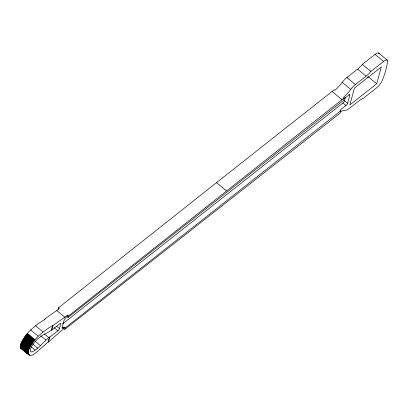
<?xml version="1.0" encoding="UTF-8"?>
<svg xmlns="http://www.w3.org/2000/svg" width="408" height="408" viewBox="0 0 408 408"><rect width="100%" height="100%" fill="white"/><g stroke="black" fill="none" stroke-linecap="round" stroke-linejoin="round"><path stroke-width="0.61" d="M21.746 348.804C19.4 347.922 20.66 344.714 21.282 343.026C25.883 332.423 35.562 325.1 45.094 319.163L44.86 318.964L59.41 308.586L58.461 307.805L216.51 182.646L334.3 89.689L335.014 90.275L335.825 89.531A19.426 6.079 -50.6 0 0 341.68 83.059L342.22 82.35A9.71 3.04 -50.6 0 1 346.871 77.525L357.53 69.125A12.949 4.054 -50.6 0 0 362.345 64.408L375.059 54.386A7.772 2.433 -50.6 0 1 379.032 53.754M48.19 341.894L48.425 342.088L49.761 337.202L49.526 337.003L48.19 341.894L37.995 351.013L32.88 355.047C28.106 356.786 27.076 352.93 28.749 349.625C33.242 338.834 43.09 331.408 52.698 325.405L52.933 325.604L51.694 330.138L51.459 329.945L52.698 325.405M44.548 320.101L44.86 318.964M58.079 309.193L58.461 307.805M49.761 337.202L57.87 330.811A1.943 0.607 -50.6 0 0 59.471 328.629L60.756 323.921A1.943 0.607 -50.6 0 0 59.797 323.753L51.694 330.138M63.832 328.583L64.209 327.196L65.163 327.981L64.78 329.363L63.832 328.583L48.425 342.088M67.106 316.608L67.488 315.226L68.437 316.006L68.059 317.388L67.106 316.608L66.254 317.281A2.591 0.811 -50.6 0 0 64.117 320.193L62.082 327.644A2.591 0.811 -50.6 0 0 63.357 327.869L64.209 327.196M348.978 94.365L349.86 95.09L347.606 103.326A1.943 0.607 -50.6 0 1 346.004 105.509L340.032 110.216L340.746 110.803L340.109 113.133L64.78 329.363M340.45 111.884A19.426 6.079 -50.6 0 1 345.321 110.369A9.71 3.04 -50.6 0 0 349.228 108.508L359.433 100.47A12.949 4.054 -50.6 0 1 363.605 98.104L376.242 88.138A7.772 2.433 -50.6 0 0 382.25 80.514A97.124 30.401 -50.6 0 0 383.183 78.112L383.403 77.52A97.124 30.401 -50.6 0 0 387.6 61.169A7.772 2.433 -50.6 0 0 383.612 61.414L370.897 71.436A12.949 4.054 -50.6 0 1 366.083 76.153L355.424 84.553A9.71 3.04 -50.6 0 0 350.773 89.377L350.232 90.086A19.426 6.079 -50.6 0 1 344.377 96.553L343.567 97.303L344.275 97.889L343.643 100.215L68.059 317.388M62.506 323.952L342.914 102.974A1.943 0.607 -50.6 0 0 344.515 100.786L345.484 97.257M376.712 83.773L381.327 66.907L354.45 88.087L349.84 104.953L376.712 83.773L368.164 76.745L367.164 77.53M51.459 329.945L50.709 330.536A12.949 4.054 -50.6 0 1 48.118 332.26L43.493 334.693A12.949 4.054 -50.6 0 0 40.902 336.416L38.449 338.349A9.71 3.04 -50.6 0 0 30.442 349.274A9.71 3.04 -50.6 0 0 35.231 350.115L37.684 348.182A12.949 4.054 -50.6 0 0 40.494 345.653L45.966 340.124A12.949 4.054 -50.6 0 1 48.776 337.595L49.526 337.003M344.275 97.889L68.437 316.006M52.933 325.604L67.488 315.226M343.924 98.843L348.901 94.921A1.943 0.607 -50.6 0 1 349.86 95.09M65.163 327.981L340.746 110.803M378.588 53.009L387.35 60.211M375.059 54.386L383.612 61.414M362.345 64.408L370.897 71.436M357.53 69.125L366.083 76.153M346.871 77.525L355.424 84.553M342.22 82.35L350.773 89.377M344.515 100.786L347.606 103.326M332.122 91.54L342.098 99.736M342.914 102.974L346.004 105.509M216.51 182.646L226.491 190.842M56.845 310.615L64.923 317.256M62.409 327.089L63.357 327.869M56.62 326.283L59.471 328.629M54.065 327.69L57.87 330.811M35.588 325.783L43.192 332.03M44.503 334.081L48.776 337.595M40.744 335.83L45.966 340.124M30.467 329.817L38.072 336.065M27.413 333.423L35.012 339.67M27.076 333.826L34.68 340.068M26.744 334.223L34.348 340.471M35.267 341.358L40.494 345.653M26.423 334.631L34.022 340.874M26.102 335.039L33.701 341.282M25.786 335.447L33.39 341.695M25.475 335.861L33.079 342.108M25.174 336.274L32.778 342.521M24.878 336.687L32.477 342.934M24.587 337.105L32.191 343.347M32.936 344.275L37.684 348.182M24.307 337.518L31.906 343.765M24.031 337.931L31.63 344.179M23.761 338.344L31.365 344.592M23.506 338.752L31.105 345M23.256 339.165L30.855 345.408M23.011 339.568L30.615 345.816M31.431 346.994L35.231 350.115M22.782 339.971L30.381 346.219M22.557 340.374L30.161 346.616M22.343 340.767L29.947 347.014M22.139 341.159L29.743 347.407M21.95 341.542L29.549 347.789M21.767 341.924L29.366 348.172M21.593 342.297L29.198 348.544M21.435 342.664L29.034 348.911M21.282 343.026L28.886 349.274M21.145 343.378L28.749 349.625M21.017 343.725L28.621 349.972M20.9 344.061L28.504 350.309M20.798 344.393L28.402 350.635M20.706 344.709L28.31 350.957M20.624 345.02L28.229 351.268M20.558 345.321L28.157 351.569M20.502 345.612L28.101 351.859M20.456 345.892L28.06 352.135M20.425 346.157L28.03 352.405M20.405 346.418L28.009 352.665M20.4 346.662L28.004 352.91M20.405 346.897L28.009 353.144M20.425 347.121L28.025 353.364M20.451 347.33L28.055 353.573M20.497 347.524L28.096 353.772M20.548 347.708L29.529 355.082M20.619 347.881L29.345 355.052M20.696 348.039L28.54 354.557M20.89 348.315L28.866 354.868"/></g></svg>
